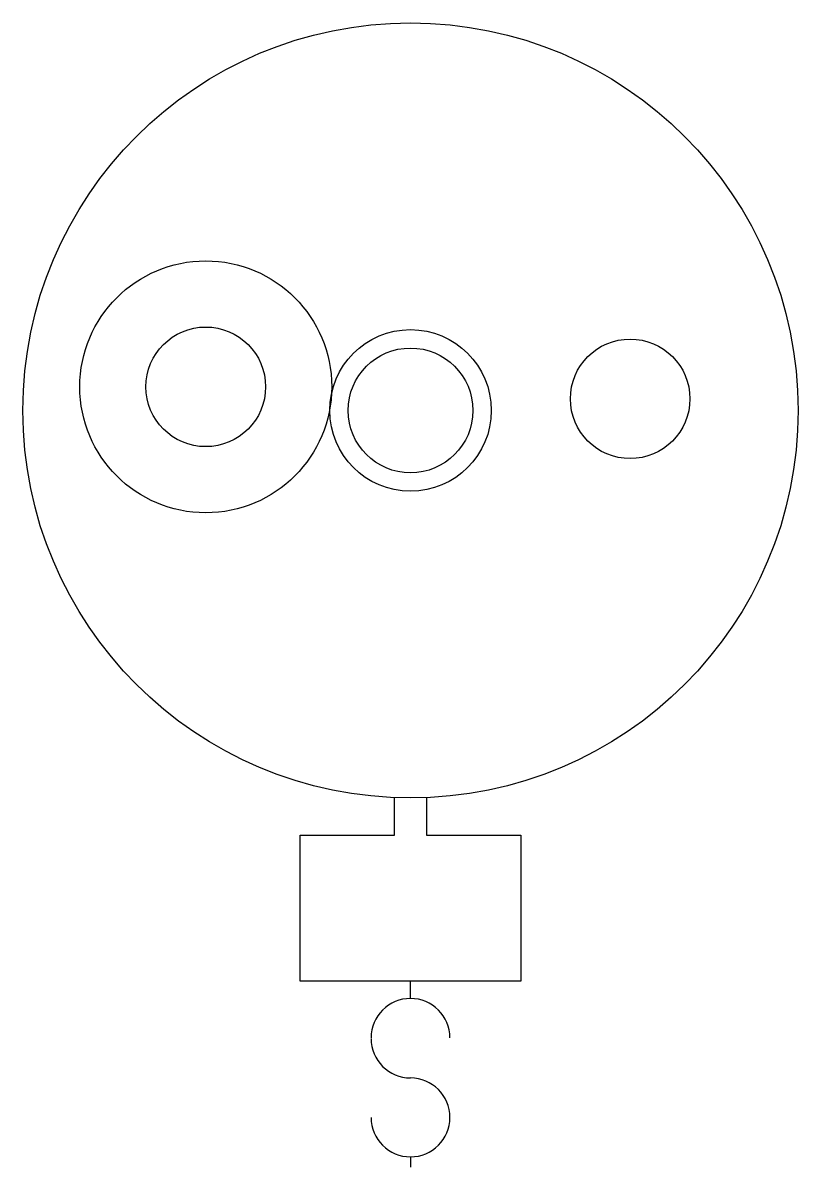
# Model space of a CAD drawing. Header units: inches. Extents: x 470.6 to 488.6, y 602.3 to 628.8.
import ezdxf

# ---------------------------------------------------------------- set-up
doc = ezdxf.new("R2010")
doc.units = ezdxf.units.IN
doc.header["$MEASUREMENT"] = 0
doc.layers.get('0').update_dxf_attribs({"color": 1, "lineweight": 9})

# ---------------------------------------------------------------- blocks, each defined once
blk = doc.blocks.new('water-heater-switch')
at = {"layer": ''}
for p, q in [((0, -0.406), (0, 0)), ((0, -4.083), (0, -4.321))]:
    blk.add_line(p, q, dxfattribs=at)
for centre, start, end in [((0, -1.322), 0, 180), ((0, -1.335), 180, 270), ((0, -3.167), 180, 90)]:
    blk.add_arc(centre, 0.916, start, end, dxfattribs=at)

msp = doc.modelspace()

# ---------------------------------------------------------------- linework, layer by layer
at = {"lineweight": -3}
msp.add_lwpolyline([(480.015, 610.822), (480.015, 609.962), (482.202, 609.962), (482.202, 606.572), (477.077, 606.572), (477.077, 609.962), (479.265, 609.962), (479.265, 610.822)], dxfattribs=at)
for centre, radius in [((479.64, 619.822), 9), ((474.886, 620.37), 2.925), ((474.886, 620.37), 1.389), ((479.64, 619.822), 1.876), ((479.64, 619.822), 1.449), ((484.74, 620.092), 1.388)]:
    msp.add_circle(centre, radius, dxfattribs=at)

# ---------------------------------------------------------------- block references
msp.add_blockref('water-heater-switch', (479.64, 606.572), dxfattribs=at)

doc.saveas('drawing.dxf')
